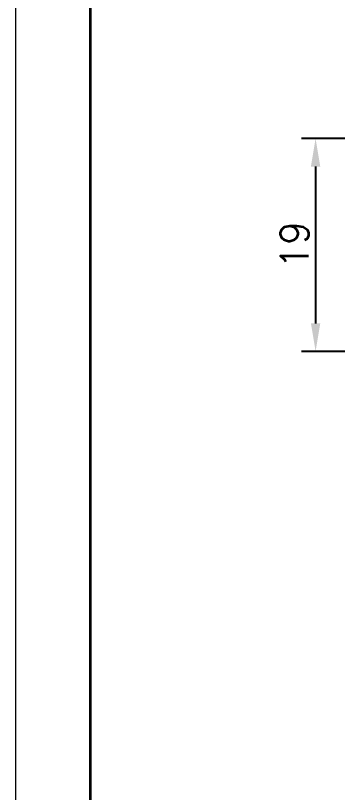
# Model space of a CAD drawing. Header units: millimetres. Extents: x -70 to 70, y -99 to 99.
# Drawn here: x -70 to -41.2, y -31.4 to 38 of the extents above; entities that cross this region are included whole.
import ezdxf

# ---------------------------------------------------------------- set-up
doc = ezdxf.new("R2010")
doc.units = ezdxf.units.MM
doc.header["$PDSIZE"] = -5
for name, color, linetype, lineweight in [('尺寸线层', 3, 'Continuous', 18), ('粗实线层', 7, 'Continuous', 35), ('细实线层', 7, 'Continuous', 18)]:
    doc.layers.add(name, color=color, linetype=linetype, lineweight=lineweight)
doc.styles.get("Standard").update_dxf_attribs({"font": 'txt.shx'})
doc.dimstyles.get("Standard").update_dxf_attribs({"dimtxt": 0.18, "dimasz": 0.18, "dimexe": 0.18, "dimexo": 0.0625, "dimgap": 0.09, "dimtad": 0, "dimtih": 1, "dimtoh": 1, "dimdec": 4, "dimzin": 0, "dimdsep": 46, "dimtxsty": 'Standard', "dimcen": 0.09, "dimdle": 0.36, "dimadec": 0, "dimazin": 0, "dimtfac": 1, "dimtdec": 4, "dimtofl": 0, "dimtmove": 0, "dimatfit": 3, "dimfxl": 1, "dimtolj": 1, "dimarcsym": 0})

# ---------------------------------------------------------------- blocks, each defined once
blk = doc.blocks.new('$CAXA_FRAME_13B17AC1$')
at = {"layer": '粗实线层'}
blk.add_line((-95, 138.5), (-95, -138.5), dxfattribs=at)
at = {"layer": '细实线层'}
blk.add_line((-105, 148.5), (-105, -148.5), dxfattribs=at)
blk = doc.blocks.new('*X7')
at = {"layer": 'Defpoints', "color": 0, "transparency": 16777216}
for p in [(-37.995, 26.974), (-43.19, 7.974), (-37.995, 7.974)]:
    blk.add_point(p, dxfattribs=at)
at = {"layer": '尺寸线层', "color": 0, "linetype": 'Continuous', "lineweight": -2, "transparency": 16777216}
for p, q in [((-38.62, 26.974), (-44.44, 26.974)), ((-43.19, 24.474), (-43.19, 10.474)), ((-38.62, 7.974), (-44.44, 7.974))]:
    blk.add_line(p, q, dxfattribs=at)
at = {"layer": '尺寸线层', "color": 0, "transparency": 16777216}
for points in [[(-43.607, 24.474), (-42.773, 24.474), (-43.19, 26.974)], [(-43.607, 10.474), (-42.773, 10.474), (-43.19, 7.974)]]:
    blk.add_solid(points, dxfattribs=at)
at = {"layer": '尺寸线层', "color": 0, "transparency": 16777216, "insert": (-45.065, 17.474), "char_height": 2.5, "width": 5, "attachment_point": 5, "rotation": 90, "bg_fill": 3, "box_fill_scale": 1.1, "bg_fill_color": 256, "bg_fill_true_color": 13158600, "bg_fill_transparency": 0}
blk.add_mtext('\\A1;19', dxfattribs=at)

msp = doc.modelspace()

# ---------------------------------------------------------------- block references
at = {"layer": '粗实线层', "xscale": 0.6666666666666666, "yscale": 0.6666666666666666, "zscale": 0.6666666666666666}
msp.add_blockref('$CAXA_FRAME_13B17AC1$', (0, 0), dxfattribs=at)

# ---------------------------------------------------------------- next in the draw order: dimensions: what is measured, and where the dimension line sits
at = {"layer": '尺寸线层', "color": 7}
dim = msp.add_linear_dim(base=(-43.19, 7.974), p1=(-37.995, 26.974), p2=(-37.995, 7.974), angle=90, dimstyle='Standard', override={"dimtxt": 2.5, "dimasz": 2.5, "dimexe": 1.25, "dimexo": 0.625, "dimgap": 0.625, "dimtad": 1, "dimtih": 0, "dimtoh": 0, "dimdec": 2, "dimzin": 8, "dimdsep": 44, "dimsah": 1, "dimdle": 5, "dimtdec": 2, "dimtofl": 1, "dimatfit": 0, "dimtfill": 1, "dimtzin": 8}, dxfattribs=at)
dim.commit()
dim.dimension.update_dxf_attribs({"geometry": '*X7', "text_midpoint": (-45.065, 17.474)})

doc.saveas('drawing.dxf')
